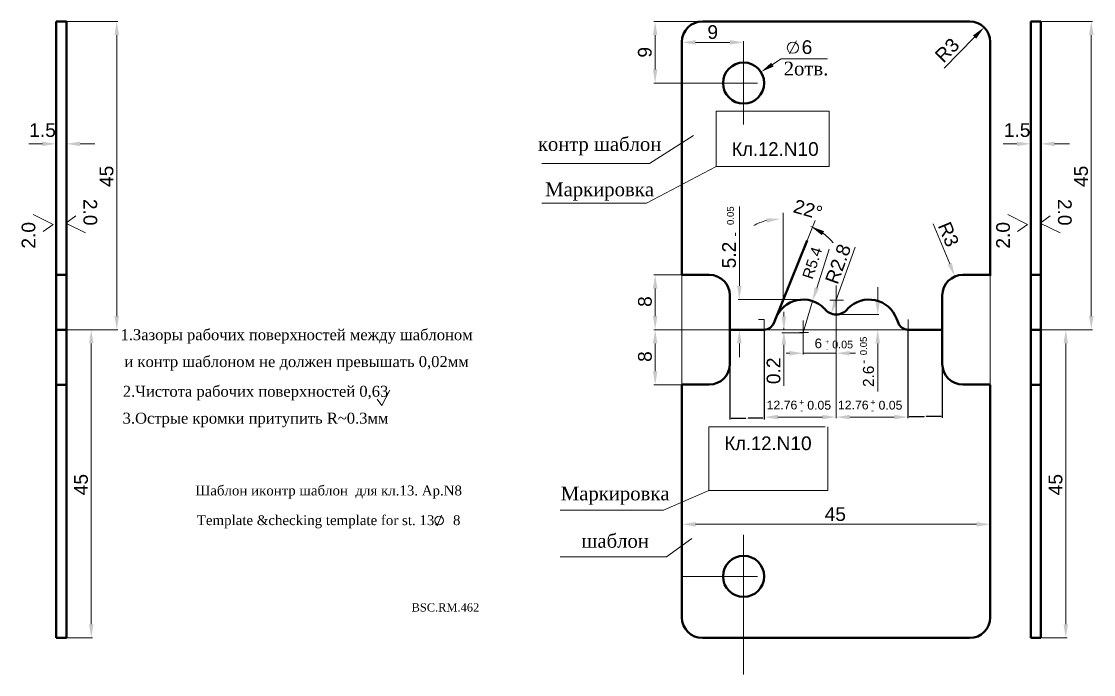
# Model space of a CAD drawing. Header units: millimetres. Extents: x 1526 to 31626, y -4643 to 9189.
# Drawn here: x 25992.2 to 26148.6, y -1146.5 to -1051.1 of the extents above; entities that cross this region are included whole.
import ezdxf

# ---------------------------------------------------------------- set-up
doc = ezdxf.new("R2010")
doc.units = ezdxf.units.MM
doc.styles.get("Standard").update_dxf_attribs({"font": 'arial.ttf'})
doc.dimstyles.get("Standard").update_dxf_attribs({"dimtxt": 0.18, "dimasz": 0.18, "dimexe": 0.18, "dimexo": 0.0625, "dimgap": 0.09, "dimtad": 0, "dimtih": 1, "dimtoh": 1, "dimdec": 4, "dimzin": 0, "dimdsep": 46, "dimtxsty": 'Standard', "dimcen": 0.09, "dimadec": 0, "dimazin": 0, "dimtfac": 1, "dimtdec": 4, "dimtofl": 0, "dimtmove": 0, "dimatfit": 3, "dimfxl": 1, "dimtolj": 1, "dimtzin": 0, "dimarcsym": 0})

# ---------------------------------------------------------------- blocks, each defined once
blk = doc.blocks.new('*D2284')
at = {"color": 0, "lineweight": -2, "transparency": 16777216}
for p, q in [((26121.55, -1096.24), (26121.55, -1108.97)), ((26126.56, -1096.18), (26126.56, -1108.97)), ((26121.73, -1108.79), (26123.91, -1108.79)), ((26126.38, -1108.79), (26124.21, -1108.79))]:
    blk.add_line(p, q, dxfattribs=at)
at = {"color": 0, "transparency": 16777216}
for points in [[(26121.73, -1108.76), (26121.73, -1108.82), (26121.55, -1108.79)], [(26126.38, -1108.76), (26126.38, -1108.82), (26126.56, -1108.79)]]:
    blk.add_solid(points, dxfattribs=at)
at = {"layer": 'Defpoints', "color": 0, "transparency": 16777216}
for p in [(26121.55, -1096.18), (26126.56, -1096.12), (26126.56, -1108.79)]:
    blk.add_point(p, dxfattribs=at)
at = {"color": 0, "lineweight": 15, "transparency": 16777216, "insert": (26124.06, -1108.79), "char_height": 0.18, "attachment_point": 5}
blk.add_mtext('\\A1;5', dxfattribs=at)
blk = doc.blocks.new('*D2285')
at = {"color": 0, "lineweight": -2, "transparency": 16777216}
for p, q in [((26100.56, -1096.24), (26100.56, -1109.23)), ((26095.56, -1101.24), (26095.56, -1109.23)), ((26095.74, -1109.05), (26097.91, -1109.05)), ((26100.38, -1109.05), (26098.21, -1109.05))]:
    blk.add_line(p, q, dxfattribs=at)
at = {"color": 0, "transparency": 16777216}
for points in [[(26095.74, -1109.02), (26095.74, -1109.08), (26095.56, -1109.05)], [(26100.38, -1109.02), (26100.38, -1109.08), (26100.56, -1109.05)]]:
    blk.add_solid(points, dxfattribs=at)
at = {"layer": 'Defpoints', "color": 0, "transparency": 16777216}
for p in [(26100.56, -1096.18), (26095.56, -1101.18), (26100.56, -1109.05)]:
    blk.add_point(p, dxfattribs=at)
at = {"color": 0, "lineweight": 15, "transparency": 16777216, "insert": (26098.06, -1109.05), "char_height": 0.18, "attachment_point": 5}
blk.add_mtext('\\A1;5', dxfattribs=at)

msp = doc.modelspace()

# ---------------------------------------------------------------- linework, layer by layer
at = {"lineweight": 40}
for p, q in [((25997.24214, -1051.11753), (25997.24214, -1141.11753)), ((25997.24214, -1051.11753), (25998.74214, -1051.11753)), ((25997.24214, -1051.11753), (25998.74214, -1051.11753)), ((25998.74214, -1051.11753), (25998.74214, -1141.11753)), ((25998.74214, -1051.11753), (25998.74214, -1141.11753)), ((26091.56357, -1051.11753), (26130.56357, -1051.11753)), ((26139.46105, -1051.11753), (26139.46105, -1141.11753)), ((26139.46105, -1051.11753), (26140.96105, -1051.11753)), ((26139.46105, -1051.11753), (26140.96105, -1051.11753)), ((26140.96105, -1051.11753), (26140.96105, -1141.11753)), ((26140.96105, -1051.11753), (26140.96105, -1141.11753)), ((26088.56357, -1054.11753), (26088.56357, -1088.11753)), ((26088.56357, -1088.11753), (26088.56357, -1054.17733)), ((26133.56357, -1054.11753), (26133.56357, -1088.25791)), ((26106.84836, -1083.07387), (26101.96169, -1095.16881)), ((25997.24214, -1088.11753), (25998.74214, -1088.11753)), ((26088.56357, -1088.11753), (26092.56357, -1088.11753)), ((26133.56357, -1088.11753), (26129.56357, -1088.11753)), ((26139.46105, -1088.11753), (26140.96105, -1088.11753)), ((26095.56357, -1096.11753), (26095.56357, -1091.11753)), ((26126.56357, -1096.11753), (26126.56357, -1091.11753)), ((26119.88619, -1094.49813), (26120.16545, -1095.16881)), ((25997.24214, -1096.11753), (25998.74214, -1096.11753)), ((26095.56357, -1096.11753), (26100.56357, -1096.11753)), ((26100.56357, -1096.11753), (26095.56357, -1096.11753)), ((26100.56357, -1096.11753), (26095.56357, -1096.11753)), ((26095.56357, -1096.11753), (26095.56357, -1101.11753)), ((26121.56357, -1096.11753), (26126.56357, -1096.11753)), ((26121.56357, -1096.11753), (26126.56357, -1096.11753)), ((26126.56357, -1096.11753), (26126.56357, -1101.11753)), ((26139.46105, -1096.11753), (26140.96105, -1096.11753)), ((25997.24214, -1104.16972), (25998.74214, -1104.16972)), ((26088.56357, -1138.11753), (26088.56357, -1104.11753)), ((26088.56357, -1104.11753), (26088.56357, -1104.11753)), ((26088.56357, -1104.11753), (26088.56357, -1104.11753)), ((26088.56357, -1104.11753), (26092.56357, -1104.11753)), ((26133.56357, -1104.11753), (26129.56357, -1104.11753)), ((26133.56357, -1104.16972), (26133.56357, -1138.11753)), ((26139.46105, -1104.16972), (26140.96105, -1104.16972)), ((25997.24214, -1141.11753), (25998.74214, -1141.11753)), ((26130.56357, -1141.11753), (26091.56357, -1141.11753)), ((26139.46105, -1141.11753), (26140.96105, -1141.11753))]:
    msp.add_line(p, q, dxfattribs=at)
at = {"lineweight": 15}
for p, q in [((25998.80464, -1051.11753), (26006.26619, -1051.11753)), ((26097.50107, -1051.11753), (26084.47969, -1051.11753)), ((26141.02355, -1051.11753), (26148.4851, -1051.11753)), ((26006.08619, -1053.11753), (26006.08619, -1094.11753)), ((26084.65969, -1058.11753), (26084.65969, -1053.11753)), ((26088.56357, -1065.48323), (26088.56357, -1053.99733)), ((26095.56357, -1054.17733), (26090.56357, -1054.17733)), ((26097.56357, -1065.54573), (26097.56357, -1053.99733)), ((26097.56357, -1065.48323), (26097.56357, -1053.99733)), ((26105.26547, -1053.95804), (26104.27456, -1055.8622)), ((26126.82084, -1057.91705), (26131.26533, -1053.40512)), ((26148.3051, -1053.11753), (26148.3051, -1094.11753)), ((26103.05674, -1056.59603), (26101.77289, -1057.41907)), ((26103.02455, -1056.59603), (26109.60998, -1056.59603)), ((26103.46399, -1056.59603), (26109.79293, -1056.59603)), ((26097.56357, -1062.11753), (26097.56357, -1058.11753)), ((26097.50107, -1060.11753), (26084.47969, -1060.11753)), ((26091.56357, -1060.11753), (26085.66122, -1060.11753)), ((26088.56357, -1060.11753), (26097.56357, -1060.11753)), ((26091.56357, -1060.11753), (26099.57501, -1060.11753)), ((26095.56357, -1060.11753), (26099.56357, -1060.11753)), ((26097.56357, -1060.11753), (26097.56357, -1066.15413)), ((26109.04339, -1064.23633), (26093.54531, -1064.23633)), ((26093.54531, -1064.23633), (26093.54531, -1072.28975)), ((26109.04339, -1064.23633), (26110.07658, -1064.23633)), ((26110.07658, -1072.28975), (26110.07658, -1064.23633)), ((26090.23909, -1067.74678), (26083.83313, -1071.87671)), ((25995.24214, -1068.98582), (25993.24214, -1068.98582)), ((25997.24214, -1071.0852), (25997.24214, -1068.80582)), ((25998.74214, -1071.0852), (25998.74214, -1068.80582)), ((26000.74214, -1068.98582), (26002.90881, -1068.98582)), ((26137.46105, -1068.98582), (26135.46105, -1068.98582)), ((26139.46105, -1071.0852), (26139.46105, -1068.80582)), ((26140.96105, -1071.0852), (26140.96105, -1068.80582)), ((26142.96105, -1068.98582), (26145.12772, -1068.98582)), ((26083.83313, -1071.87671), (26068.12842, -1071.87671)), ((26093.54531, -1072.28975), (26083.41985, -1077.65864)), ((26093.54531, -1072.28975), (26110.07658, -1072.28975)), ((26083.41985, -1077.65864), (26068.12842, -1077.65864)), ((25996.78741, -1080.75613), (25993.89644, -1079.30966)), ((26000.09255, -1079.51642), (25998.64707, -1080.54961)), ((26096.9515, -1082.71753), (26096.9515, -1078.13357)), ((26103.32967, -1082.39088), (26103.32967, -1079.05769)), ((26139.00632, -1080.75613), (26136.11535, -1079.30966)), ((26142.31146, -1079.51642), (26140.86598, -1080.54961)), ((25995.34192, -1081.78933), (25996.78741, -1080.75613)), ((25998.64707, -1080.54961), (26001.53804, -1081.99609)), ((26106.84836, -1083.07387), (26108.0208, -1080.172)), ((26125.21386, -1080.65214), (26127.64458, -1086.50044)), ((26137.56083, -1081.78933), (26139.00632, -1080.75613)), ((26140.86598, -1080.54961), (26143.75695, -1081.99609)), ((26103.32967, -1091.78294), (26103.32967, -1082.39088)), ((26096.9515, -1089.71753), (26096.9515, -1082.71753)), ((26113.84584, -1084.05514), (26111.0132, -1091.89227)), ((26110.06342, -1084.33832), (26108.24703, -1090.03791)), ((26109.60809, -1086.59428), (26109.60809, -1086.59428)), ((26088.50107, -1088.11753), (26084.47969, -1088.11753)), ((26088.56357, -1088.11753), (26088.56357, -1104.18003)), ((26133.56357, -1088.11753), (26133.56357, -1104.11753)), ((26084.65969, -1090.11753), (26084.65969, -1094.11753)), ((26111.06357, -1089.67579), (26111.06357, -1096.11753)), ((26117.14279, -1091.89747), (26117.14279, -1089.89747)), ((26106.20107, -1091.71753), (26096.7715, -1091.71753)), ((26107.61736, -1091.9362), (26106.26357, -1096.5132)), ((26110.12949, -1091.81753), (26112.15579, -1091.81753)), ((26111.06357, -1091.81753), (26110.12949, -1091.81753)), ((26111.06357, -1096.11753), (26111.06357, -1091.81753)), ((26103.44562, -1094.20106), (26103.44562, -1093.49684)), ((26100.56357, -1094.61753), (26099.76367, -1094.61753)), ((26100.56357, -1096.11753), (26100.56357, -1094.61753)), ((26106.26357, -1096.11753), (26106.26357, -1094.75125)), ((26106.26357, -1097.01753), (26106.26357, -1095.01753)), ((26111.06357, -1098.11753), (26111.06357, -1094.11753)), ((26111.12607, -1093.89747), (26117.32279, -1093.89747)), ((26121.56357, -1096.11753), (26121.56357, -1094.61753)), ((25998.80464, -1096.11753), (26002.54669, -1096.11753)), ((25998.86714, -1096.11753), (26006.26619, -1096.11753)), ((26095.50107, -1096.11753), (26084.47969, -1096.11753)), ((26088.50107, -1096.11753), (26084.47969, -1096.11753)), ((26106.20107, -1096.11753), (26096.7715, -1096.11753)), ((26100.56357, -1096.11753), (26100.56357, -1099.36869)), ((26111.06357, -1096.11753), (26100.56357, -1096.11753)), ((26100.56357, -1096.11753), (26121.56357, -1096.11753)), ((26100.56357, -1096.18003), (26100.56357, -1109.0486)), ((26106.26357, -1096.57376), (26103.16367, -1096.57376)), ((26106.20107, -1096.11753), (26103.26562, -1096.11753)), ((26103.45464, -1096.14282), (26103.45464, -1095.82464)), ((26105.73253, -1096.5132), (26107.01778, -1096.5132)), ((26106.26357, -1096.11753), (26106.26357, -1095.71753)), ((26106.26357, -1096.11753), (26106.26357, -1096.01753)), ((26106.26357, -1096.08003), (26106.26357, -1099.7344)), ((26106.26357, -1096.11753), (26106.26357, -1097.02923)), ((26111.06357, -1096.11753), (26106.26357, -1096.11753)), ((26109.06357, -1096.11753), (26113.06357, -1096.11753)), ((26111.06357, -1096.11753), (26111.06357, -1096.01753)), ((26111.06357, -1096.08003), (26111.06357, -1109.0486)), ((26111.06357, -1096.11753), (26111.06357, -1096.21753)), ((26111.06357, -1096.11753), (26121.56357, -1096.11753)), ((26111.06357, -1096.11753), (26111.06357, -1096.11753)), ((26111.06357, -1096.18003), (26111.06357, -1099.7344)), ((26111.12607, -1096.11753), (26117.32279, -1096.11753)), ((26121.54729, -1096.17994), (26121.54729, -1109.0486)), ((26121.56357, -1096.11753), (26121.56357, -1098.86585)), ((26141.02355, -1096.11753), (26144.7656, -1096.11753)), ((26141.08605, -1096.11753), (26148.4851, -1096.11753)), ((26002.36669, -1098.11753), (26002.36669, -1139.11753)), ((26084.65969, -1098.11753), (26084.65969, -1102.18003)), ((26096.9515, -1098.11753), (26096.9515, -1100.11753)), ((26103.44562, -1098.30106), (26103.44562, -1104.30106)), ((26117.14279, -1098.11753), (26117.14279, -1105.11753)), ((26144.5856, -1098.11753), (26144.5856, -1139.11753)), ((26104.26357, -1099.5544), (26103.78757, -1099.5544)), ((26106.26357, -1099.5544), (26111.06357, -1099.5544)), ((26113.06357, -1099.5544), (26113.89555, -1099.5544)), ((26095.56357, -1101.18003), (26095.56357, -1107.98712)), ((26088.50107, -1104.18003), (26084.47969, -1104.18003)), ((26088.56357, -1104.18003), (26088.56357, -1124.70534)), ((26133.56357, -1104.23222), (26133.56357, -1124.70534)), ((26044.76723, -1107.18914), (26045.92539, -1104.92424)), ((26044.1072, -1106.25579), (26044.76723, -1107.18914)), ((26102.56357, -1108.8686), (26109.06357, -1108.8686)), ((26113.06357, -1108.8686), (26119.54729, -1108.8686)), ((26109.45667, -1110.28505), (26092.51212, -1110.28505)), ((26092.51212, -1110.28505), (26092.51212, -1119.57743)), ((26109.86995, -1119.57743), (26109.86995, -1110.28505)), ((25997.24214, -1141.05503), (25997.24214, -1111.13757)), ((25998.74214, -1141.05503), (25998.74214, -1111.13757)), ((26139.46105, -1141.05503), (26139.46105, -1111.13757)), ((26140.96105, -1141.05503), (26140.96105, -1111.13757)), ((26092.51212, -1119.57743), (26085.89952, -1122.46832)), ((26092.51212, -1119.57743), (26109.86995, -1119.57743)), ((26052.85536, -1124.75315), (26053.46554, -1123.18522)), ((26085.89952, -1122.46832), (26070.81473, -1122.46832)), ((26090.56357, -1124.52534), (26131.56357, -1124.52534)), ((26097.56357, -1132.11753), (26097.56357, -1126.08093)), ((26090.03245, -1126.59825), (26086.3128, -1129.28269)), ((26086.3128, -1129.28269), (26070.81473, -1129.28269)), ((26088.56357, -1132.11753), (26097.56357, -1132.11753)), ((26091.56357, -1132.11753), (26099.57501, -1132.11753)), ((26097.56357, -1132.11753), (26097.56357, -1146.4553)), ((25998.80464, -1141.11753), (26002.54669, -1141.11753)), ((26141.02355, -1141.11753), (26144.7656, -1141.11753))]:
    msp.add_line(p, q, dxfattribs=at)
for centre, radius in [((26104.76239, -1054.9482), 0.82455), ((26053.15427, -1123.96918), 0.63224)]:
    msp.add_circle(centre, radius, dxfattribs=at)
at = {"lineweight": 40}
for centre in [(26097.56357, -1060.11753), (26097.56357, -1132.11753)]:
    msp.add_circle(centre, 3, dxfattribs=at)
for centre, radius, start, end in [((26091.56357, -1054.11753), 3, 90, 180), ((26130.56357, -1054.11753), 3, 0, 90), ((26092.56357, -1091.11753), 3, 0, 90), ((26129.56357, -1091.11753), 3, 90, 180), ((26106.26357, -1096.01753), 4.3, 44.4967671, 159.3077847), ((26115.86357, -1096.01753), 4.3, 20.6922153, 135.5032329), ((26111.04342, -1091.80867), 2.0889, 216.2369972, 270.5526437), ((26111.08372, -1091.80867), 2.0889, 269.4473563, 323.7630028), ((26100.56357, -1094.61753), 1.5, 270.6218872, 340.4337194), ((26121.56357, -1094.61753), 1.5, 199.5662806, 269.3781128), ((26092.56357, -1101.11753), 3, 270, 0), ((26129.56357, -1101.11753), 3, 180, 270), ((26091.56357, -1138.11753), 3, 180, 270), ((26130.56357, -1138.11753), 3, 270, 0)]:
    msp.add_arc(centre, radius, start, end, dxfattribs=at)
at = {"lineweight": 15}
for centre, start, end in [((26102.89193, -1088.0784), 104.1045723, 118.2091446), ((26104.34512, -1088.60649), 39.5713081, 68), ((26104.34512, -1088.60649), 39.7908554, 53.8954277)]:
    msp.add_arc(centre, 8.14498, start, end, dxfattribs=at)
for points in [[(26005.75286, -1053.11753), (26006.41953, -1053.11753), (26006.08619, -1051.11753)], [(26084.32636, -1053.11753), (26084.99302, -1053.11753), (26084.65969, -1051.11753)], [(26147.97177, -1053.11753), (26148.63844, -1053.11753), (26148.3051, -1051.11753)], [(26131.02786, -1053.1712), (26131.5028, -1053.63904), (26132.66886, -1051.98029)], [(26090.56357, -1053.844), (26090.56357, -1054.51066), (26088.56357, -1054.17733)], [(26095.56357, -1053.844), (26095.56357, -1054.51066), (26097.56357, -1054.17733)], [(26084.32636, -1058.11753), (26084.99302, -1058.11753), (26084.65969, -1060.11753)], [(25995.24214, -1068.65249), (25995.24214, -1069.31916), (25997.24214, -1068.98582)], [(26000.74214, -1068.65249), (26000.74214, -1069.31916), (25998.74214, -1068.98582)], [(26137.46105, -1068.65249), (26137.46105, -1069.31916), (26139.46105, -1068.98582)], [(26142.96105, -1068.65249), (26142.96105, -1069.31916), (26140.96105, -1068.98582)], [(26100.86613, -1079.84817), (26100.94798, -1080.50979), (26102.89193, -1079.93343)], [(26108.98277, -1082.3172), (26109.30651, -1081.73442), (26107.39629, -1081.0546)], [(26084.32636, -1090.11753), (26084.99302, -1090.11753), (26084.65969, -1088.11753)], [(26096.61817, -1089.71753), (26097.28484, -1089.71753), (26096.9515, -1091.71753)], [(26107.93065, -1089.93296), (26108.56341, -1090.14285), (26107.61736, -1091.9362)], [(26110.69972, -1091.77897), (26111.32669, -1092.00558), (26110.33337, -1093.77319)], [(26116.80946, -1091.89747), (26117.47612, -1091.89747), (26117.14279, -1093.89747)], [(26005.75286, -1094.11753), (26006.41953, -1094.11753), (26006.08619, -1096.11753)], [(26084.32636, -1094.11753), (26084.99302, -1094.11753), (26084.65969, -1096.11753)], [(26103.11229, -1094.20106), (26103.77895, -1094.20106), (26103.44562, -1096.20106)], [(26147.97177, -1094.11753), (26148.63844, -1094.11753), (26148.3051, -1096.11753)], [(26002.03336, -1098.11753), (26002.70002, -1098.11753), (26002.36669, -1096.11753)], [(26084.32636, -1098.11753), (26084.99302, -1098.11753), (26084.65969, -1096.11753)], [(26096.61817, -1098.11753), (26097.28484, -1098.11753), (26096.9515, -1096.11753)], [(26103.11229, -1098.30106), (26103.77895, -1098.30106), (26103.44562, -1096.30106)], [(26116.80946, -1098.11753), (26117.47612, -1098.11753), (26117.14279, -1096.11753)], [(26144.25227, -1098.11753), (26144.91893, -1098.11753), (26144.5856, -1096.11753)], [(26104.26357, -1099.22106), (26104.26357, -1099.88773), (26106.26357, -1099.5544)], [(26113.06357, -1099.22106), (26113.06357, -1099.88773), (26111.06357, -1099.5544)], [(26084.32636, -1102.18003), (26084.99302, -1102.18003), (26084.65969, -1104.18003)], [(26102.56357, -1108.53526), (26102.56357, -1109.20193), (26100.56357, -1108.8686)], [(26109.06357, -1108.53526), (26109.06357, -1109.20193), (26111.06357, -1108.8686)], [(26113.06357, -1108.53526), (26113.06357, -1109.20193), (26111.06357, -1108.8686)], [(26119.54729, -1108.53526), (26119.54729, -1109.20193), (26121.54729, -1108.8686)], [(26090.56357, -1124.19201), (26090.56357, -1124.85867), (26088.56357, -1124.52534)], [(26131.56357, -1124.19201), (26131.56357, -1124.85867), (26133.56357, -1124.52534)], [(26002.03336, -1139.11753), (26002.70002, -1139.11753), (26002.36669, -1141.11753)], [(26144.25227, -1139.11753), (26144.91893, -1139.11753), (26144.5856, -1141.11753)]]:
    msp.add_solid(points, dxfattribs=at)
at = {"lineweight": 40}
for points in [[(26101.59299, -1057.13845), (26101.95278, -1057.69969), (26100.08916, -1058.49845)], [(26127.95239, -1086.37251), (26127.33677, -1086.62838), (26128.41218, -1088.34728)]]:
    msp.add_solid(points, dxfattribs=at)

# ---------------------------------------------------------------- texts
at = {"lineweight": 15}
for s, p in [('1.5', (25993.32096, -1067.97263)), ('1.5', (26135.53987, -1067.97263)), ('45', (26109.39691, -1124.02534))]:
    msp.add_text(s, height=2, dxfattribs=at).set_placement(p)
for s, rotation, p in [('45', 90, (26005.58619, -1075.28419)), ('45', 90, (26147.8051, -1075.28419)), ('R3', 292.5691608, (26125.86746, -1080.92195)), ('8', 90, (26084.15969, -1092.78419)), ('8', 90, (26084.15969, -1100.81544)), ('45', 90, (26001.86669, -1120.28419)), ('45', 90, (26144.0856, -1120.28419))]:
    msp.add_text(s, height=2, rotation=rotation, dxfattribs=at).set_placement(p)
at = {"lineweight": 15, "attachment_point": 5}
for s, insert, char_height in [('\\A1;9', (26093.06357, -1052.67733), 2), ('6', (26106.81396, -1054.881), 2), ('{\\fTimes New Roman CYR|b0|i0|c204|p18;2\\fTimes New Roman|b0|i0|c204|p18;отв.}', (26106.67678, -1058.01903), 2), ('{\\fTimes New Roman|b0|i0|c204|p18;контр шаблон}', (26076.55456, -1069.34427), 2), ('{\\fTxt|b0|i0|c204|p2;Кл.12.}N10', (26102.17795, -1069.75723), 2), ('{\\fTimes New Roman CYR|b0|i0|c204|p18;Маркировка}', (26076.55456, -1075.95212), 2), ('{\\fTimes New Roman|b0|i0|c204|p18;1.Зазоры рабочих поверхностей между шаблоном}', (26032.33395, -1097.10826), 1.6), ('6', (26108.46793, -1098.12293), 1.4), ('+', (26109.77018, -1097.87817), 0.784), ('0.05', (26112.0192, -1098.28601), 1.12), ('{\\fTimes New Roman|b0|i0|c204|p18;и контр шаблоном не должен превышать 0,02мм}', (26032.33395, -1101.03167), 1.6), ('-', (26109.77018, -1098.91318), 0.784), ('{\\fTimes New Roman|b0|i0|c204|p18;2.Чистота рабочих поверхностей 0,63}', (26026.34127, -1105.36812), 1.6), ('12.76', (26103.1686, -1107.11944), 1.28), ('+', (26106.02937, -1106.68093), 0.896), ('0.05', (26108.59969, -1107.14703), 1.28), ('12.76', (26113.57247, -1107.11944), 1.28), ('+', (26116.43325, -1106.68093), 0.896), ('0.05', (26119.00356, -1107.14703), 1.28), ('{\\fTimes New Roman|b0|i0|c204|p18;3.Острые кромки притупить \\fTimes New Roman|b0|i0|c0|p18;R~0.3\\fTimes New Roman|b0|i0|c204|p18;мм}', (26026.34127, -1109.29153), 1.6), ('-', (26106.02937, -1107.8638), 0.896), ('-', (26116.37211, -1107.8638), 0.896), ('{\\fTxt|b0|i0|c204|p2;Кл.12.}N10', (26101.14475, -1112.70845), 2), ('{\\fTimes New Roman|b0|i0|c204|p18;Шаблон иконтр шаблон  для кл.13. Ар.\\fTimes New Roman|b0|i0|c0|p18;N\\fTimes New Roman|b0|i0|c204|p18;8}', (26037.00355, -1119.81898), 1.44), ('{\\fTimes New Roman CYR|b0|i0|c204|p18;Маркировка}', (26078.82759, -1120.34883), 2), ('{\\fTimes New Roman|b0|i0|c0|p18;Template &checking template for st. 13.    8}', (26037.00355, -1124.15543), 1.44), ('{\\fTimes New Roman|b0|i0|c204|p18;шаблон}', (26078.82759, -1126.95669), 2), ('{\\fTimes New Roman|b0|i0|c0|p18;BSC.RM.462}', (26054.04967, -1136.66635), 1.2)]:
    msp.add_mtext(s, dxfattribs=dict(at, insert=insert, char_height=char_height))
for s, insert, char_height, rotation in [('\\A1;R3', (26127.27271, -1055.32085), 2, 45.4314381), ('\\A1;9', (26083.15969, -1055.61753), 2, 90), ('2.0', (26002.21204, -1078.96967), 2, 270), ('\\A1;22°', (26106.97099, -1078.56516), 2, 343.9293277), ('2.0', (26144.43094, -1078.96967), 2, 270), ('0.05', (26095.64921, -1079.47282), 1, 90), ('2.0', (25993.22244, -1082.33608), 2, 90), ('2.0', (26135.44135, -1082.33608), 2, 90), ('-', (26096.22605, -1082.18848), 1.4, 90), ('5.2', (26095.4515, -1085.21753), 2, 90), ('R5.4', (26107.58833, -1086.3769), 1.6, 72), ('R2.8', (26111.35875, -1086.52338), 2, 70), ('0.05', (26115.06887, -1098.48597), 1, 90), ('0.2', (26101.94562, -1102.11753), 2, 90), ('2.6', (26115.79515, -1102.92209), 1.6, 90), ('-', (26114.98558, -1100.80539), 1.4, 90)]:
    msp.add_mtext(s, dxfattribs=dict(at, insert=insert, char_height=char_height, rotation=rotation))

# ---------------------------------------------------------------- dimensions: what is measured, and where the dimension line sits
at = {"lineweight": 15}
for base, p1, p2, picture, middle in [((26100.56357, -1109.0486), (26095.56357, -1101.18003), (26100.56357, -1096.18003), '*D2285', (26098.06357, -1109.0486)), ((26126.56357, -1108.78703), (26121.54729, -1096.17994), (26126.56357, -1096.11753), '*D2284', (26124.05543, -1108.78703))]:
    dim = msp.add_linear_dim(base=base, p1=p1, p2=p2, dimstyle='Standard', override={"dimdec": 0}, dxfattribs=at)
    dim.commit()
    dim.dimension.update_dxf_attribs({"geometry": picture, "text_midpoint": middle})

doc.saveas('drawing.dxf')
